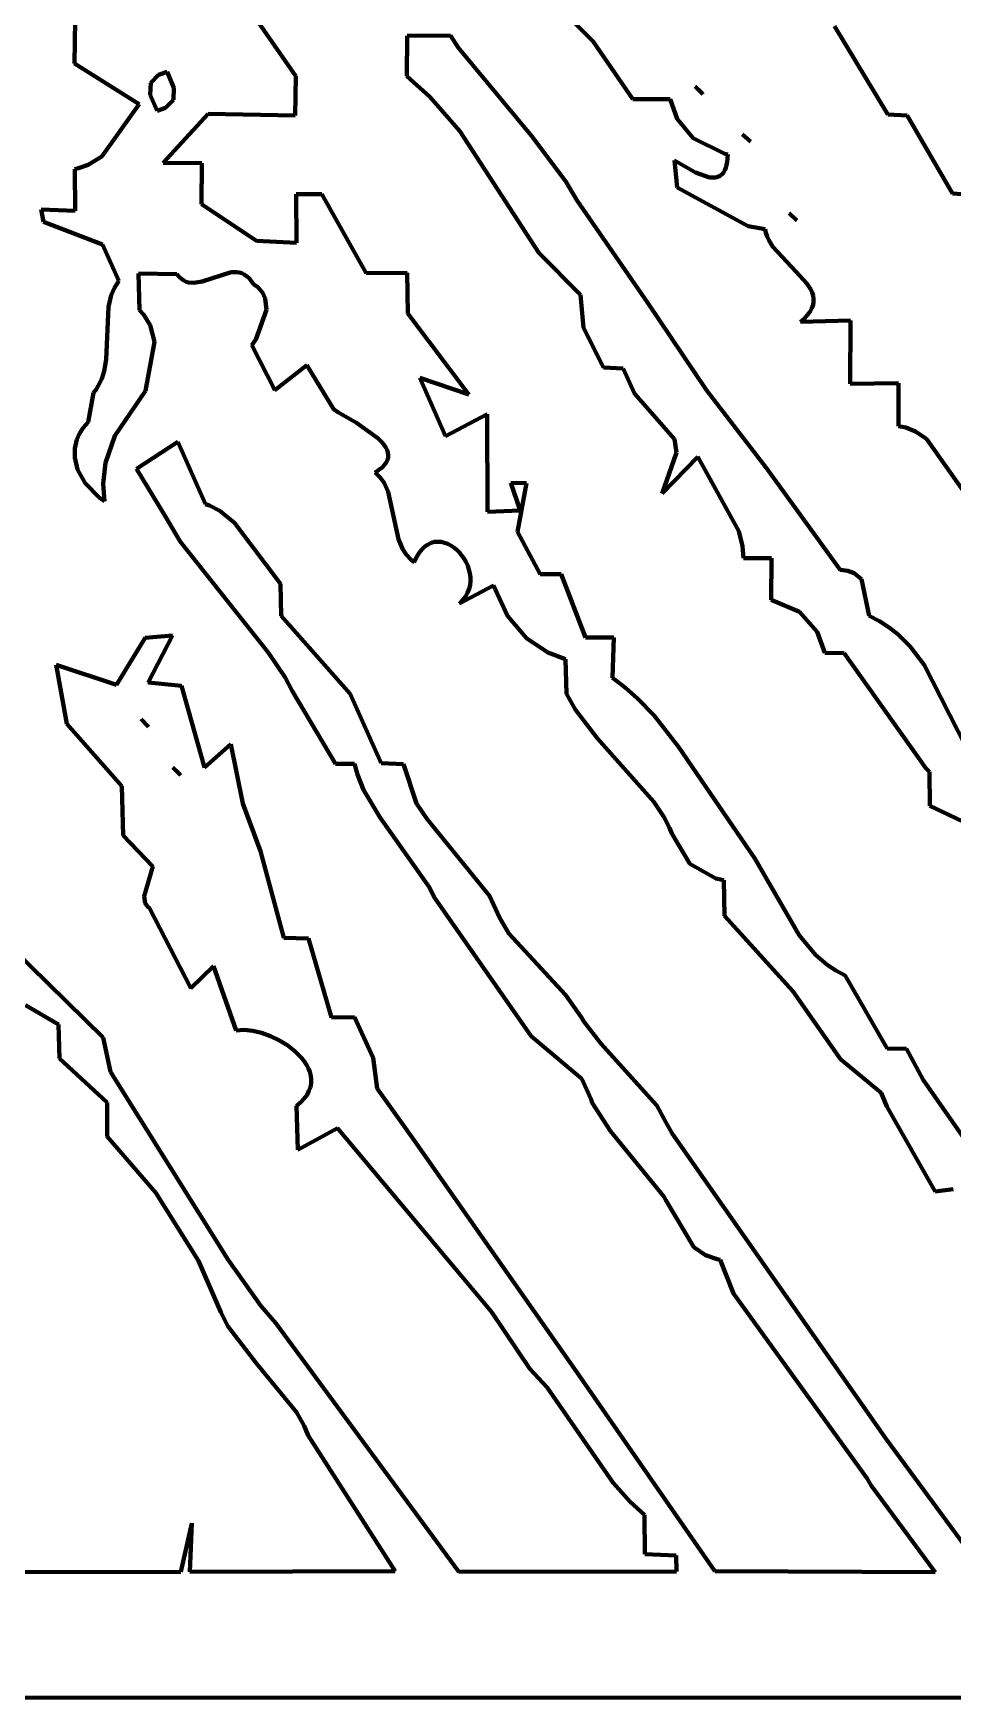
# Model space of a CAD drawing. Header units: millimetres. Extents: x 0 to 6.58, y 0 to 6.88.
# Drawn here: x 1.297 to 2.104, y 0 to 1.461 of the extents above; entities that cross this region are included whole.
import ezdxf

# ---------------------------------------------------------------- set-up
doc = ezdxf.new("R2010")
doc.units = ezdxf.units.MM
doc.layers.add('color#020202ff', color=7, linetype='CONTINUOUS', lineweight=100)
doc.layers.add('color#ffffffff', color=7, linetype='CONTINUOUS', lineweight=100)

msp = doc.modelspace()

# ---------------------------------------------------------------- linework, layer by layer
at = {"layer": 'color#020202ff'}
for p, q in [((1.3339, 1.4915), (1.333, 1.4342)), ((1.7641, 1.4775), (1.7882, 1.4534)), ((1.5272, 1.423), (1.4943, 1.4702)), ((2.0465, 1.3892), (1.9998, 1.467)), ((1.6248, 1.4585), (1.6246, 1.4229)), ((1.6628, 1.4588), (1.6248, 1.4585)), ((1.6695, 1.4481), (1.6628, 1.4588)), ((1.7339, 1.3705), (1.6695, 1.4481)), ((1.7882, 1.4534), (1.8229, 1.4027)), ((1.333, 1.4342), (1.3896, 1.3985)), ((1.3994, 1.4065), (1.3998, 1.417)), ((1.3998, 1.417), (1.4067, 1.4241)), ((1.4067, 1.4241), (1.4142, 1.4267)), ((1.4142, 1.4267), (1.4202, 1.4128)), ((1.5266, 1.3884), (1.5272, 1.423)), ((1.6246, 1.4229), (1.6446, 1.4048)), ((1.4054, 1.3926), (1.3994, 1.4065)), ((1.4197, 1.4023), (1.4129, 1.3952)), ((1.4202, 1.4128), (1.4197, 1.4023)), ((1.6446, 1.4048), (1.6711, 1.3748)), ((1.8229, 1.4027), (1.8556, 1.4029)), ((1.8556, 1.4029), (1.8618, 1.3855)), ((1.8775, 1.414), (1.8844, 1.4073)), ((1.8828, 1.4088), (1.8775, 1.414)), ((1.8844, 1.4073), (1.8828, 1.4088)), ((1.3896, 1.3985), (1.3569, 1.3524)), ((1.4129, 1.3952), (1.4054, 1.3926)), ((1.4106, 1.3469), (1.4501, 1.3899)), ((1.4501, 1.3899), (1.5266, 1.3884)), ((2.0636, 1.3886), (2.0465, 1.3892)), ((2.1033, 1.3199), (2.0636, 1.3886)), ((1.6711, 1.3748), (1.7404, 1.268)), ((1.8618, 1.3855), (1.8759, 1.3685)), ((1.7642, 1.3306), (1.7339, 1.3705)), ((1.8759, 1.3685), (1.9035, 1.3549)), ((1.9192, 1.3719), (1.926, 1.3656)), ((1.9245, 1.367), (1.9192, 1.3719)), ((1.926, 1.3656), (1.9245, 1.367)), ((1.3448, 1.3451), (1.3364, 1.3422)), ((1.3569, 1.3524), (1.3448, 1.3451)), ((1.4447, 1.3465), (1.4106, 1.3469)), ((1.4444, 1.3108), (1.4447, 1.3465)), ((1.8778, 1.3383), (1.8594, 1.349)), ((1.8594, 1.349), (1.8617, 1.3253)), ((1.9035, 1.3549), (1.9061, 1.3542)), ((1.9052, 1.345), (1.9045, 1.3426)), ((1.9057, 1.3477), (1.9052, 1.345)), ((1.906, 1.3508), (1.9057, 1.3477)), ((1.9061, 1.3542), (1.906, 1.3508)), ((1.3364, 1.3422), (1.3333, 1.3415)), ((1.3333, 1.3415), (1.3336, 1.3048)), ((1.7736, 1.3142), (1.7642, 1.3306)), ((1.8902, 1.3341), (1.8778, 1.3383)), ((1.8956, 1.3341), (1.8902, 1.3341)), ((1.8988, 1.3352), (1.8956, 1.3341)), ((1.9015, 1.3373), (1.8988, 1.3352)), ((1.9026, 1.3388), (1.9015, 1.3373)), ((1.9036, 1.3405), (1.9026, 1.3388)), ((1.9045, 1.3426), (1.9036, 1.3405)), ((1.5499, 1.3195), (1.5274, 1.3193)), ((1.5274, 1.3193), (1.5277, 1.2768)), ((1.5888, 1.25), (1.5499, 1.3195)), ((1.8617, 1.3253), (1.9242, 1.2913)), ((2.1233, 1.3186), (2.1033, 1.3199)), ((1.3336, 1.3048), (1.3037, 1.306)), ((1.3037, 1.306), (1.3058, 1.2952)), ((1.4927, 1.2786), (1.4444, 1.3108)), ((1.8357, 1.2243), (1.7736, 1.3142)), ((1.9601, 1.3028), (1.9669, 1.2962)), ((1.9654, 1.2977), (1.9601, 1.3028)), ((1.3058, 1.2952), (1.3574, 1.2752)), ((1.9242, 1.2913), (1.9391, 1.2888)), ((1.9391, 1.2888), (1.9397, 1.2855)), ((1.9397, 1.2855), (1.9407, 1.2823)), ((1.9669, 1.2962), (1.9654, 1.2977)), ((1.3574, 1.2752), (1.3718, 1.2434)), ((1.5277, 1.2768), (1.4927, 1.2786)), ((1.9407, 1.2823), (1.9421, 1.2792)), ((1.9421, 1.2792), (1.9457, 1.2733)), ((1.9457, 1.2733), (1.9662, 1.2514)), ((1.7404, 1.268), (1.777, 1.2311)), ((1.3718, 1.2434), (1.3679, 1.2372)), ((1.39, 1.2176), (1.3891, 1.2498)), ((1.3891, 1.2498), (1.4228, 1.2493)), ((1.4228, 1.2493), (1.4247, 1.247)), ((1.4247, 1.247), (1.4267, 1.2451)), ((1.4267, 1.2451), (1.4288, 1.2436)), ((1.4288, 1.2436), (1.4309, 1.2426)), ((1.4309, 1.2426), (1.4331, 1.2419)), ((1.4331, 1.2419), (1.4377, 1.2415)), ((1.4377, 1.2415), (1.445, 1.2428)), ((1.445, 1.2428), (1.4703, 1.2509)), ((1.4703, 1.2509), (1.4751, 1.2511)), ((1.4751, 1.2511), (1.4774, 1.2507)), ((1.4774, 1.2507), (1.4797, 1.25)), ((1.4797, 1.25), (1.4819, 1.249)), ((1.4819, 1.249), (1.484, 1.2475)), ((1.484, 1.2475), (1.4861, 1.2456)), ((1.4861, 1.2456), (1.488, 1.2433)), ((1.488, 1.2433), (1.4899, 1.2404)), ((1.6248, 1.2503), (1.5888, 1.25)), ((1.6255, 1.2147), (1.6248, 1.2503)), ((1.9662, 1.2514), (1.9756, 1.241)), ((1.3651, 1.2307), (1.3627, 1.2206)), ((1.3679, 1.2372), (1.3651, 1.2307)), ((1.4899, 1.2404), (1.4937, 1.2378)), ((1.4937, 1.2378), (1.4978, 1.2331)), ((1.4978, 1.2331), (1.5003, 1.2278)), ((1.5003, 1.2278), (1.5014, 1.2178)), ((1.777, 1.2311), (1.7795, 1.202)), ((1.9756, 1.241), (1.979, 1.2357)), ((1.979, 1.2357), (1.9802, 1.2331)), ((1.9802, 1.2331), (1.9811, 1.2304)), ((1.9811, 1.2304), (1.9815, 1.2277)), ((1.9815, 1.2277), (1.9815, 1.225)), ((1.3627, 1.2206), (1.3608, 1.1744)), ((1.3937, 1.2134), (1.39, 1.2176)), ((1.3992, 1.2045), (1.3937, 1.2134)), ((1.5014, 1.2178), (1.4919, 1.1918)), ((1.6791, 1.1437), (1.6255, 1.2147)), ((1.8875, 1.1474), (1.8357, 1.2243)), ((1.9762, 1.2135), (1.9734, 1.2104)), ((1.9784, 1.2164), (1.9762, 1.2135)), ((1.98, 1.2193), (1.9784, 1.2164)), ((1.981, 1.2222), (1.98, 1.2193)), ((1.9815, 1.225), (1.981, 1.2222)), ((1.4031, 1.1899), (1.3992, 1.2045)), ((1.7795, 1.202), (1.7971, 1.1672)), ((1.9734, 1.2104), (1.9699, 1.2073)), ((1.9699, 1.2073), (2.0138, 1.2086)), ((2.0138, 1.2086), (2.0136, 1.1529)), ((1.3952, 1.1469), (1.4031, 1.1899)), ((1.4919, 1.1918), (1.4885, 1.1869)), ((1.4885, 1.1869), (1.5086, 1.1475)), ((1.3608, 1.1744), (1.3591, 1.1641)), ((1.5086, 1.1475), (1.5368, 1.1695)), ((1.5368, 1.1695), (1.5606, 1.1304)), ((1.3569, 1.1575), (1.3538, 1.1511)), ((1.3591, 1.1641), (1.3569, 1.1575)), ((1.6584, 1.1071), (1.636, 1.1583)), ((1.636, 1.1583), (1.6791, 1.1437)), ((1.7971, 1.1672), (1.8145, 1.1664)), ((1.8145, 1.1664), (1.8243, 1.1445)), ((1.3496, 1.1451), (1.3449, 1.1194)), ((1.3518, 1.1481), (1.3496, 1.1451)), ((1.3538, 1.1511), (1.3518, 1.1481)), ((1.3683, 1.1073), (1.3952, 1.1469)), ((1.8243, 1.1445), (1.8595, 1.1043)), ((1.9401, 1.0789), (1.8875, 1.1474)), ((2.0136, 1.1529), (2.056, 1.1535)), ((2.056, 1.1535), (2.0561, 1.1159)), ((1.5606, 1.1304), (1.5645, 1.1279)), ((1.5645, 1.1279), (1.5803, 1.1187)), ((1.695, 1.1263), (1.6584, 1.1071)), ((1.6952, 1.0407), (1.695, 1.1263)), ((1.3406, 1.1145), (1.3373, 1.1094)), ((1.3449, 1.1194), (1.3406, 1.1145)), ((1.5803, 1.1187), (1.5992, 1.1054)), ((2.0561, 1.1159), (2.0625, 1.1146)), ((2.0625, 1.1146), (2.071, 1.1113)), ((2.071, 1.1113), (2.0805, 1.1048)), ((1.3349, 1.1041), (1.3331, 1.0962)), ((1.3331, 1.0962), (1.3331, 1.0882)), ((1.3373, 1.1094), (1.3349, 1.1041)), ((1.3602, 1.0836), (1.3683, 1.1073)), ((1.4236, 1.1021), (1.3873, 1.0784)), ((1.448, 1.0474), (1.4236, 1.1021)), ((1.5992, 1.1054), (1.6032, 1.1012)), ((1.6032, 1.1012), (1.6062, 1.097)), ((1.6062, 1.097), (1.6073, 1.0948)), ((1.8595, 1.1043), (1.8613, 1.0926)), ((2.0805, 1.1048), (2.113, 1.0589)), ((1.3331, 1.0882), (1.3356, 1.0779)), ((1.3582, 1.0653), (1.3602, 1.0836)), ((1.6049, 1.0818), (1.6028, 1.0796)), ((1.6065, 1.084), (1.6049, 1.0818)), ((1.6075, 1.0861), (1.6065, 1.084)), ((1.6073, 1.0948), (1.6079, 1.0927)), ((1.6081, 1.0883), (1.6075, 1.0861)), ((1.6079, 1.0927), (1.6082, 1.0905)), ((1.6082, 1.0905), (1.6081, 1.0883)), ((1.8613, 1.0926), (1.8485, 1.0567)), ((1.8485, 1.0567), (1.8798, 1.089)), ((1.8798, 1.089), (1.916, 1.0236)), ((1.3356, 1.0779), (1.3423, 1.0658)), ((1.3873, 1.0784), (1.4121, 1.0373)), ((1.6001, 1.0775), (1.5969, 1.0753)), ((1.5969, 1.0753), (1.6012, 1.0709)), ((1.6028, 1.0796), (1.6001, 1.0775)), ((1.6012, 1.0709), (1.6046, 1.066)), ((2.0049, 0.9898), (1.9401, 1.0789)), ((1.3423, 1.0658), (1.3545, 1.0533)), ((1.3545, 1.0533), (1.3593, 1.0499)), ((1.3593, 1.0499), (1.3582, 1.0653)), ((1.6046, 1.066), (1.6082, 1.0581)), ((1.6082, 1.0581), (1.6171, 1.0166)), ((1.7295, 1.0657), (1.7158, 1.0661)), ((1.7158, 1.0661), (1.724, 1.0418)), ((1.7218, 1.023), (1.7295, 1.0657)), ((1.4121, 1.0373), (1.4256, 1.0147)), ((1.4514, 1.0462), (1.448, 1.0474)), ((1.4605, 1.0415), (1.4514, 1.0462)), ((1.4733, 1.0311), (1.4605, 1.0415)), ((1.724, 1.0418), (1.6952, 1.0407)), ((1.5136, 0.9774), (1.4733, 1.0311)), ((1.7415, 0.9861), (1.7218, 1.023)), ((1.916, 1.0236), (1.9192, 1.0105)), ((1.4256, 1.0147), (1.5033, 0.917)), ((1.6171, 1.0166), (1.6207, 1.0083)), ((1.6207, 1.0083), (1.624, 1.0032)), ((1.6378, 1.0077), (1.6404, 1.0102)), ((1.6404, 1.0102), (1.6432, 1.0121)), ((1.6432, 1.0121), (1.646, 1.0134)), ((1.646, 1.0134), (1.6489, 1.0142)), ((1.6489, 1.0142), (1.6518, 1.0144)), ((1.6518, 1.0144), (1.6547, 1.0142)), ((1.6547, 1.0142), (1.6576, 1.0136)), ((1.6576, 1.0136), (1.6605, 1.0126)), ((1.6605, 1.0126), (1.6632, 1.0111)), ((1.6632, 1.0111), (1.6659, 1.0094)), ((1.6659, 1.0094), (1.6684, 1.0073)), ((1.9192, 1.0105), (1.92, 0.9999)), ((1.624, 1.0032), (1.6284, 0.9986)), ((1.6284, 0.9986), (1.631, 0.9964)), ((1.631, 0.9964), (1.6331, 1.0009)), ((1.6331, 1.0009), (1.6354, 1.0046)), ((1.6354, 1.0046), (1.6378, 1.0077)), ((1.6684, 1.0073), (1.6708, 1.0049)), ((1.6708, 1.0049), (1.6749, 0.9995)), ((1.6749, 0.9995), (1.6766, 0.9965)), ((1.6766, 0.9965), (1.678, 0.9934)), ((1.678, 0.9934), (1.6791, 0.9901)), ((1.92, 0.9999), (1.9446, 0.9999)), ((1.9446, 0.9999), (1.9444, 0.9635)), ((1.6791, 0.9901), (1.6799, 0.9867)), ((1.6799, 0.9867), (1.6804, 0.9833)), ((1.6804, 0.9798), (1.68, 0.9764)), ((1.6804, 0.9833), (1.6804, 0.9798)), ((1.7601, 0.9861), (1.7415, 0.9861)), ((1.7814, 0.9305), (1.7601, 0.9861)), ((2.0116, 0.9889), (2.0049, 0.9898)), ((2.017, 0.9869), (2.0116, 0.9889)), ((2.0234, 0.9815), (2.017, 0.9869)), ((2.0302, 0.9493), (2.0234, 0.9815)), ((1.5143, 0.9494), (1.5136, 0.9774)), ((1.6709, 0.9603), (1.7006, 0.976)), ((1.6761, 0.9664), (1.6737, 0.9633)), ((1.6779, 0.9696), (1.6761, 0.9664)), ((1.6792, 0.973), (1.6779, 0.9696)), ((1.68, 0.9764), (1.6792, 0.973)), ((1.7006, 0.976), (1.7129, 0.9493)), ((1.5748, 0.881), (1.5143, 0.9494)), ((1.6737, 0.9633), (1.6709, 0.9603)), ((1.9444, 0.9635), (1.969, 0.9528)), ((1.969, 0.9528), (1.9845, 0.9355)), ((1.7129, 0.9493), (1.7297, 0.9299)), ((1.9845, 0.9355), (1.9914, 0.9168)), ((2.0394, 0.9447), (2.0302, 0.9493)), ((2.0479, 0.9393), (2.0394, 0.9447)), ((2.0557, 0.9331), (2.0479, 0.9393)), ((1.3948, 0.9301), (1.3699, 0.8888)), ((1.4188, 0.9321), (1.3948, 0.9301)), ((1.3977, 0.8908), (1.4188, 0.9321)), ((1.7297, 0.9299), (1.7484, 0.9173)), ((1.8062, 0.9304), (1.7814, 0.9305)), ((1.8051, 0.8949), (1.8062, 0.9304)), ((2.0662, 0.9225), (2.0557, 0.9331)), ((2.0785, 0.9064), (2.0662, 0.9225)), ((1.3699, 0.8888), (1.3167, 0.9063)), ((1.3167, 0.9063), (1.3263, 0.8546)), ((1.5033, 0.917), (1.5177, 0.8952)), ((1.7484, 0.9173), (1.7638, 0.9113)), ((1.7638, 0.9113), (1.7646, 0.881)), ((1.9914, 0.9168), (2.0084, 0.9165)), ((2.0084, 0.9165), (2.0799, 0.8156)), ((2.1158, 0.8335), (2.0785, 0.9064)), ((1.5177, 0.8952), (1.524, 0.8837)), ((1.8165, 0.8862), (1.8051, 0.8949)), ((1.4268, 0.888), (1.3977, 0.8908)), ((1.4471, 0.8162), (1.4268, 0.888)), ((1.524, 0.8837), (1.562, 0.8194)), ((1.6019, 0.82), (1.5748, 0.881)), ((1.7646, 0.881), (1.7726, 0.867)), ((1.827, 0.8769), (1.8165, 0.8862)), ((1.8415, 0.8618), (1.827, 0.8769)), ((1.7726, 0.867), (1.792, 0.8418)), ((1.863, 0.8345), (1.8415, 0.8618)), ((1.3263, 0.8546), (1.3746, 0.8)), ((1.3914, 0.8587), (1.398, 0.8519)), ((1.3965, 0.8534), (1.3914, 0.8587)), ((1.398, 0.8519), (1.3965, 0.8534)), ((1.4701, 0.8368), (1.4471, 0.8162)), ((1.4807, 0.7847), (1.4701, 0.8368)), ((1.792, 0.8418), (1.8414, 0.7862)), ((1.9299, 0.7365), (1.863, 0.8345)), ((1.562, 0.8194), (1.5786, 0.8195)), ((1.5786, 0.8195), (1.5812, 0.8101)), ((1.6217, 0.8193), (1.6019, 0.82)), ((1.6329, 0.7847), (1.6217, 0.8193)), ((1.4191, 0.8163), (1.426, 0.8097)), ((1.4245, 0.8112), (1.4191, 0.8163)), ((1.426, 0.8097), (1.4245, 0.8112)), ((1.5812, 0.8101), (1.5865, 0.7968)), ((2.0799, 0.8156), (2.0832, 0.8126)), ((2.0832, 0.8126), (2.0835, 0.7828)), ((1.3746, 0.8), (1.3755, 0.7566)), ((1.5865, 0.7968), (1.6008, 0.7726)), ((1.496, 0.743), (1.4807, 0.7847)), ((1.6425, 0.7711), (1.6329, 0.7847)), ((1.8414, 0.7862), (1.85, 0.7729)), ((2.0835, 0.7828), (2.1119, 0.7691)), ((1.6008, 0.7726), (1.6444, 0.7111)), ((1.6972, 0.7037), (1.6425, 0.7711)), ((1.85, 0.7729), (1.855, 0.7634)), ((1.855, 0.7634), (1.8571, 0.7584)), ((1.3755, 0.7566), (1.4018, 0.7295)), ((1.8571, 0.7584), (1.873, 0.7318)), ((1.5165, 0.6668), (1.496, 0.743)), ((1.873, 0.7318), (1.8958, 0.7188)), ((1.9688, 0.6692), (1.9299, 0.7365)), ((1.4018, 0.7295), (1.3941, 0.7033)), ((1.8958, 0.7188), (1.9028, 0.7173)), ((1.9028, 0.7173), (1.9032, 0.6862)), ((1.3941, 0.7033), (1.395, 0.6973)), ((1.6444, 0.7111), (1.6485, 0.7026)), ((1.6485, 0.7026), (1.7336, 0.5806)), ((1.7042, 0.6885), (1.6972, 0.7037)), ((1.395, 0.6973), (1.3974, 0.6939)), ((1.3974, 0.6939), (1.3986, 0.6929)), ((1.3986, 0.6929), (1.4351, 0.6226)), ((1.7059, 0.6847), (1.7042, 0.6885)), ((1.7142, 0.6707), (1.7059, 0.6847)), ((1.9032, 0.6862), (1.9633, 0.62)), ((1.3581, 0.5794), (1.2779, 0.6581)), ((1.5382, 0.6662), (1.5165, 0.6668)), ((1.5584, 0.597), (1.5382, 0.6662)), ((1.7637, 0.6169), (1.7142, 0.6707)), ((1.9833, 0.652), (1.9688, 0.6692)), ((1.9934, 0.6432), (1.9833, 0.652)), ((2.0009, 0.6381), (1.9934, 0.6432)), ((1.4351, 0.6226), (1.4549, 0.6421)), ((1.4549, 0.6421), (1.4749, 0.5855)), ((2.0091, 0.6337), (2.0009, 0.6381)), ((2.046, 0.5696), (2.0091, 0.6337)), ((1.7779, 0.597), (1.7637, 0.6169)), ((1.9633, 0.62), (2.0052, 0.5604)), ((1.2898, 0.6077), (1.319, 0.5907)), ((1.319, 0.5907), (1.3198, 0.561)), ((1.4749, 0.5855), (1.4783, 0.5859)), ((1.4783, 0.5859), (1.4818, 0.586)), ((1.4818, 0.586), (1.4893, 0.5852)), ((1.4893, 0.5852), (1.4971, 0.5834)), ((1.5785, 0.5973), (1.5584, 0.597)), ((1.5951, 0.5614), (1.5785, 0.5973)), ((1.78, 0.5935), (1.7779, 0.597)), ((1.7948, 0.574), (1.78, 0.5935)), ((1.3646, 0.5492), (1.3581, 0.5794)), ((1.4971, 0.5834), (1.505, 0.5805)), ((1.505, 0.5805), (1.5127, 0.5768)), ((1.5127, 0.5768), (1.52, 0.5724)), ((1.52, 0.5724), (1.5265, 0.5672)), ((1.7336, 0.5806), (1.778, 0.543)), ((1.844, 0.5197), (1.7948, 0.574)), ((1.3198, 0.561), (1.3616, 0.5222)), ((1.5265, 0.5672), (1.5321, 0.5616)), ((1.5321, 0.5616), (1.5345, 0.5586)), ((1.5345, 0.5586), (1.5365, 0.5555)), ((1.5365, 0.5555), (1.5382, 0.5523)), ((1.5984, 0.5347), (1.5951, 0.5614)), ((2.0052, 0.5604), (2.0409, 0.5307)), ((2.0629, 0.5694), (2.046, 0.5696)), ((2.0776, 0.5422), (2.0629, 0.5694)), ((1.4677, 0.3843), (1.3646, 0.5492)), ((1.5382, 0.5523), (1.5394, 0.5491)), ((1.5394, 0.5491), (1.5403, 0.5458)), ((1.5403, 0.5458), (1.5407, 0.5425)), ((1.5407, 0.5425), (1.5406, 0.5392)), ((1.778, 0.543), (1.7863, 0.525)), ((2.1451, 0.4455), (2.0776, 0.5422)), ((1.5346, 0.5258), (1.5315, 0.5226)), ((1.537, 0.5291), (1.5346, 0.5258)), ((1.5387, 0.5325), (1.537, 0.5291)), ((1.5399, 0.5358), (1.5387, 0.5325)), ((1.5406, 0.5392), (1.5399, 0.5358)), ((1.6291, 0.4917), (1.5984, 0.5347)), ((2.0409, 0.5307), (2.0459, 0.5189)), ((1.3616, 0.5222), (1.3616, 0.4926)), ((1.5315, 0.5226), (1.5278, 0.5194)), ((1.5278, 0.5194), (1.5289, 0.4809)), ((1.7863, 0.525), (1.7871, 0.5221)), ((1.7871, 0.5221), (1.8032, 0.4973)), ((1.8517, 0.5052), (1.844, 0.5197)), ((2.0459, 0.5189), (2.0881, 0.4442)), ((1.5289, 0.4809), (1.5636, 0.4999)), ((1.5636, 0.4999), (1.6988, 0.3385)), ((1.8032, 0.4973), (1.8501, 0.4399)), ((1.8575, 0.4951), (1.8517, 0.5052)), ((1.3616, 0.4926), (1.4044, 0.4431)), ((1.7737, 0.2858), (1.6291, 0.4917)), ((2.0455, 0.2267), (1.8575, 0.4951)), ((1.4044, 0.4431), (1.4416, 0.3834)), ((1.8501, 0.4399), (1.8518, 0.4366)), ((2.0881, 0.4442), (2.1039, 0.4464)), ((1.8518, 0.4366), (1.8764, 0.3954)), ((1.8764, 0.3954), (1.8867, 0.3884)), ((1.4416, 0.3834), (1.4612, 0.3384)), ((1.4963, 0.3439), (1.4677, 0.3843)), ((1.8867, 0.3884), (1.8968, 0.3848)), ((1.8968, 0.3848), (1.8996, 0.3843)), ((1.8996, 0.3843), (1.9112, 0.3548)), ((1.9112, 0.3548), (2.0284, 0.1925)), ((1.4612, 0.3384), (1.4675, 0.326)), ((1.5097, 0.3288), (1.4963, 0.3439)), ((1.6988, 0.3385), (1.7324, 0.2887)), ((1.4675, 0.326), (1.4927, 0.2932)), ((1.6703, 0.1106), (1.5097, 0.3288)), ((1.4927, 0.2932), (1.5277, 0.2507)), ((1.7324, 0.2887), (1.7477, 0.2721)), ((1.8949, 0.1111), (1.7737, 0.2858)), ((1.7477, 0.2721), (1.8055, 0.1887)), ((1.5277, 0.2507), (1.5344, 0.2386)), ((1.5344, 0.2386), (1.538, 0.23)), ((1.538, 0.23), (1.6142, 0.1111)), ((2.1307, 0.1111), (2.0455, 0.2267)), ((2.0284, 0.1925), (2.0319, 0.1862)), ((1.8055, 0.1887), (1.8204, 0.1718)), ((2.0319, 0.1862), (2.0883, 0.1101)), ((1.8204, 0.1718), (1.8331, 0.1604)), ((1.4358, 0.1531), (1.4261, 0.1105)), ((1.4341, 0.1105), (1.4358, 0.1531)), ((1.8331, 0.1604), (1.8335, 0.1261)), ((1.8335, 0.1261), (1.861, 0.1249)), ((1.861, 0.1249), (1.8613, 0.1109)), ((1.4261, 0.1105), (1.2617, 0.1103)), ((1.6142, 0.1111), (1.4341, 0.1105)), ((1.8613, 0.1109), (1.6703, 0.1106)), ((2.0883, 0.1101), (1.8949, 0.1111))]:
    msp.add_line(p, q, dxfattribs=at)
at = {"layer": 'color#ffffffff'}
for p, q in [((1.333, 1.4342), (1.3339, 1.4915)), ((1.7882, 1.4534), (1.7641, 1.4775)), ((1.4943, 1.4702), (1.5272, 1.423)), ((1.9998, 1.467), (2.0465, 1.3892)), ((1.6246, 1.4229), (1.6248, 1.4585)), ((1.6248, 1.4585), (1.6628, 1.4588)), ((1.6628, 1.4588), (1.6695, 1.4481)), ((1.6695, 1.4481), (1.7339, 1.3705)), ((1.8229, 1.4027), (1.7882, 1.4534)), ((1.3896, 1.3985), (1.333, 1.4342)), ((1.3998, 1.417), (1.3994, 1.4065)), ((1.4067, 1.4241), (1.3998, 1.417)), ((1.4142, 1.4267), (1.4067, 1.4241)), ((1.4202, 1.4128), (1.4142, 1.4267)), ((1.5272, 1.423), (1.5266, 1.3884)), ((1.6446, 1.4048), (1.6246, 1.4229)), ((1.3994, 1.4065), (1.4054, 1.3926)), ((1.4129, 1.3952), (1.4197, 1.4023)), ((1.4197, 1.4023), (1.4202, 1.4128)), ((1.6711, 1.3748), (1.6446, 1.4048)), ((1.8556, 1.4029), (1.8229, 1.4027)), ((1.8618, 1.3855), (1.8556, 1.4029)), ((1.8775, 1.414), (1.8828, 1.4088)), ((1.8844, 1.4073), (1.8775, 1.414)), ((1.8828, 1.4088), (1.8844, 1.4073)), ((1.3569, 1.3524), (1.3896, 1.3985)), ((1.4054, 1.3926), (1.4129, 1.3952)), ((1.4501, 1.3899), (1.4106, 1.3469)), ((1.5266, 1.3884), (1.4501, 1.3899)), ((2.0465, 1.3892), (2.0636, 1.3886)), ((2.0636, 1.3886), (2.1033, 1.3199)), ((1.7404, 1.268), (1.6711, 1.3748)), ((1.8759, 1.3685), (1.8618, 1.3855)), ((1.7339, 1.3705), (1.7642, 1.3306)), ((1.9035, 1.3549), (1.8759, 1.3685)), ((1.9192, 1.3719), (1.9245, 1.367)), ((1.926, 1.3656), (1.9192, 1.3719)), ((1.9245, 1.367), (1.926, 1.3656)), ((1.3364, 1.3422), (1.3448, 1.3451)), ((1.3448, 1.3451), (1.3569, 1.3524)), ((1.4106, 1.3469), (1.4447, 1.3465)), ((1.4447, 1.3465), (1.4444, 1.3108)), ((1.8617, 1.3253), (1.8594, 1.349)), ((1.8594, 1.349), (1.8778, 1.3383)), ((1.9061, 1.3542), (1.9035, 1.3549)), ((1.9045, 1.3426), (1.9052, 1.345)), ((1.9052, 1.345), (1.9057, 1.3477)), ((1.9057, 1.3477), (1.906, 1.3508)), ((1.906, 1.3508), (1.9061, 1.3542)), ((1.3333, 1.3415), (1.3364, 1.3422)), ((1.3336, 1.3048), (1.3333, 1.3415)), ((1.7642, 1.3306), (1.7736, 1.3142)), ((1.8778, 1.3383), (1.8902, 1.3341)), ((1.8902, 1.3341), (1.8956, 1.3341)), ((1.8956, 1.3341), (1.8988, 1.3352)), ((1.8988, 1.3352), (1.9015, 1.3373)), ((1.9015, 1.3373), (1.9026, 1.3388)), ((1.9026, 1.3388), (1.9036, 1.3405)), ((1.9036, 1.3405), (1.9045, 1.3426)), ((1.5274, 1.3193), (1.5499, 1.3195)), ((1.5277, 1.2768), (1.5274, 1.3193)), ((1.5499, 1.3195), (1.5888, 1.25)), ((1.9242, 1.2913), (1.8617, 1.3253)), ((2.1033, 1.3199), (2.1233, 1.3186)), ((1.3058, 1.2952), (1.3037, 1.306)), ((1.3037, 1.306), (1.3336, 1.3048)), ((1.4444, 1.3108), (1.4927, 1.2786)), ((1.7736, 1.3142), (1.8357, 1.2243)), ((1.9601, 1.3028), (1.9654, 1.2977)), ((1.9669, 1.2962), (1.9601, 1.3028)), ((1.3574, 1.2752), (1.3058, 1.2952)), ((1.9391, 1.2888), (1.9242, 1.2913)), ((1.9397, 1.2855), (1.9391, 1.2888)), ((1.9407, 1.2823), (1.9397, 1.2855)), ((1.9654, 1.2977), (1.9669, 1.2962)), ((1.3718, 1.2434), (1.3574, 1.2752)), ((1.4927, 1.2786), (1.5277, 1.2768)), ((1.9421, 1.2792), (1.9407, 1.2823)), ((1.9457, 1.2733), (1.9421, 1.2792)), ((1.9662, 1.2514), (1.9457, 1.2733)), ((1.777, 1.2311), (1.7404, 1.268)), ((1.3679, 1.2372), (1.3718, 1.2434)), ((1.4228, 1.2493), (1.3891, 1.2498)), ((1.3891, 1.2498), (1.39, 1.2176)), ((1.4247, 1.247), (1.4228, 1.2493)), ((1.4267, 1.2451), (1.4247, 1.247)), ((1.4288, 1.2436), (1.4267, 1.2451)), ((1.4309, 1.2426), (1.4288, 1.2436)), ((1.4331, 1.2419), (1.4309, 1.2426)), ((1.4377, 1.2415), (1.4331, 1.2419)), ((1.445, 1.2428), (1.4377, 1.2415)), ((1.4703, 1.2509), (1.445, 1.2428)), ((1.4751, 1.2511), (1.4703, 1.2509)), ((1.4774, 1.2507), (1.4751, 1.2511)), ((1.4797, 1.25), (1.4774, 1.2507)), ((1.4819, 1.249), (1.4797, 1.25)), ((1.484, 1.2475), (1.4819, 1.249)), ((1.4861, 1.2456), (1.484, 1.2475)), ((1.488, 1.2433), (1.4861, 1.2456)), ((1.4899, 1.2404), (1.488, 1.2433)), ((1.5888, 1.25), (1.6248, 1.2503)), ((1.6248, 1.2503), (1.6255, 1.2147)), ((1.9756, 1.241), (1.9662, 1.2514)), ((1.3627, 1.2206), (1.3651, 1.2307)), ((1.3651, 1.2307), (1.3679, 1.2372)), ((1.4937, 1.2378), (1.4899, 1.2404)), ((1.4978, 1.2331), (1.4937, 1.2378)), ((1.5003, 1.2278), (1.4978, 1.2331)), ((1.5014, 1.2178), (1.5003, 1.2278)), ((1.7795, 1.202), (1.777, 1.2311)), ((1.979, 1.2357), (1.9756, 1.241)), ((1.9802, 1.2331), (1.979, 1.2357)), ((1.9811, 1.2304), (1.9802, 1.2331)), ((1.9815, 1.2277), (1.9811, 1.2304)), ((1.9815, 1.225), (1.9815, 1.2277)), ((1.3608, 1.1744), (1.3627, 1.2206)), ((1.39, 1.2176), (1.3937, 1.2134)), ((1.3937, 1.2134), (1.3992, 1.2045)), ((1.4919, 1.1918), (1.5014, 1.2178)), ((1.6255, 1.2147), (1.6791, 1.1437)), ((1.8357, 1.2243), (1.8875, 1.1474)), ((1.9734, 1.2104), (1.9762, 1.2135)), ((1.9762, 1.2135), (1.9784, 1.2164)), ((1.9784, 1.2164), (1.98, 1.2193)), ((1.98, 1.2193), (1.981, 1.2222)), ((1.981, 1.2222), (1.9815, 1.225)), ((1.3992, 1.2045), (1.4031, 1.1899)), ((1.7971, 1.1672), (1.7795, 1.202)), ((1.9699, 1.2073), (1.9734, 1.2104)), ((2.0138, 1.2086), (1.9699, 1.2073)), ((2.0136, 1.1529), (2.0138, 1.2086)), ((1.4031, 1.1899), (1.3952, 1.1469)), ((1.4885, 1.1869), (1.4919, 1.1918)), ((1.5086, 1.1475), (1.4885, 1.1869)), ((1.3591, 1.1641), (1.3608, 1.1744)), ((1.5368, 1.1695), (1.5086, 1.1475)), ((1.5606, 1.1304), (1.5368, 1.1695)), ((1.3538, 1.1511), (1.3569, 1.1575)), ((1.3569, 1.1575), (1.3591, 1.1641)), ((1.6791, 1.1437), (1.636, 1.1583)), ((1.636, 1.1583), (1.6584, 1.1071)), ((1.8145, 1.1664), (1.7971, 1.1672)), ((1.8243, 1.1445), (1.8145, 1.1664)), ((1.3449, 1.1194), (1.3496, 1.1451)), ((1.3496, 1.1451), (1.3518, 1.1481)), ((1.3518, 1.1481), (1.3538, 1.1511)), ((1.3952, 1.1469), (1.3683, 1.1073)), ((1.8595, 1.1043), (1.8243, 1.1445)), ((1.8875, 1.1474), (1.9401, 1.0789)), ((2.056, 1.1535), (2.0136, 1.1529)), ((2.0561, 1.1159), (2.056, 1.1535)), ((1.5645, 1.1279), (1.5606, 1.1304)), ((1.5803, 1.1187), (1.5645, 1.1279)), ((1.6584, 1.1071), (1.695, 1.1263)), ((1.695, 1.1263), (1.6952, 1.0407)), ((1.3373, 1.1094), (1.3406, 1.1145)), ((1.3406, 1.1145), (1.3449, 1.1194)), ((1.5992, 1.1054), (1.5803, 1.1187)), ((2.0625, 1.1146), (2.0561, 1.1159)), ((2.071, 1.1113), (2.0625, 1.1146)), ((2.0805, 1.1048), (2.071, 1.1113)), ((1.3331, 1.0962), (1.3349, 1.1041)), ((1.3331, 1.0882), (1.3331, 1.0962)), ((1.3349, 1.1041), (1.3373, 1.1094)), ((1.3683, 1.1073), (1.3602, 1.0836)), ((1.3873, 1.0784), (1.4236, 1.1021)), ((1.4236, 1.1021), (1.448, 1.0474)), ((1.6032, 1.1012), (1.5992, 1.1054)), ((1.6062, 1.097), (1.6032, 1.1012)), ((1.6073, 1.0948), (1.6062, 1.097)), ((1.8613, 1.0926), (1.8595, 1.1043)), ((2.113, 1.0589), (2.0805, 1.1048)), ((1.3356, 1.0779), (1.3331, 1.0882)), ((1.3602, 1.0836), (1.3582, 1.0653)), ((1.6028, 1.0796), (1.6049, 1.0818)), ((1.6049, 1.0818), (1.6065, 1.084)), ((1.6065, 1.084), (1.6075, 1.0861)), ((1.6079, 1.0927), (1.6073, 1.0948)), ((1.6075, 1.0861), (1.6081, 1.0883)), ((1.6082, 1.0905), (1.6079, 1.0927)), ((1.6081, 1.0883), (1.6082, 1.0905)), ((1.8485, 1.0567), (1.8613, 1.0926)), ((1.8798, 1.089), (1.8485, 1.0567)), ((1.916, 1.0236), (1.8798, 1.089)), ((1.3423, 1.0658), (1.3356, 1.0779)), ((1.4121, 1.0373), (1.3873, 1.0784)), ((1.5969, 1.0753), (1.6001, 1.0775)), ((1.6012, 1.0709), (1.5969, 1.0753)), ((1.6001, 1.0775), (1.6028, 1.0796)), ((1.6046, 1.066), (1.6012, 1.0709)), ((1.9401, 1.0789), (2.0049, 0.9898)), ((1.3545, 1.0533), (1.3423, 1.0658)), ((1.3593, 1.0499), (1.3545, 1.0533)), ((1.3582, 1.0653), (1.3593, 1.0499)), ((1.6082, 1.0581), (1.6046, 1.066)), ((1.6171, 1.0166), (1.6082, 1.0581)), ((1.724, 1.0418), (1.7158, 1.0661)), ((1.7158, 1.0661), (1.7295, 1.0657)), ((1.7295, 1.0657), (1.7218, 1.023)), ((1.4256, 1.0147), (1.4121, 1.0373)), ((1.448, 1.0474), (1.4514, 1.0462)), ((1.4514, 1.0462), (1.4605, 1.0415)), ((1.4605, 1.0415), (1.4733, 1.0311)), ((1.6952, 1.0407), (1.724, 1.0418)), ((1.4733, 1.0311), (1.5136, 0.9774)), ((1.7218, 1.023), (1.7415, 0.9861)), ((1.9192, 1.0105), (1.916, 1.0236)), ((1.5033, 0.917), (1.4256, 1.0147)), ((1.6207, 1.0083), (1.6171, 1.0166)), ((1.624, 1.0032), (1.6207, 1.0083)), ((1.6404, 1.0102), (1.6378, 1.0077)), ((1.6432, 1.0121), (1.6404, 1.0102)), ((1.646, 1.0134), (1.6432, 1.0121)), ((1.6489, 1.0142), (1.646, 1.0134)), ((1.6518, 1.0144), (1.6489, 1.0142)), ((1.6547, 1.0142), (1.6518, 1.0144)), ((1.6576, 1.0136), (1.6547, 1.0142)), ((1.6605, 1.0126), (1.6576, 1.0136)), ((1.6632, 1.0111), (1.6605, 1.0126)), ((1.6659, 1.0094), (1.6632, 1.0111)), ((1.6684, 1.0073), (1.6659, 1.0094)), ((1.92, 0.9999), (1.9192, 1.0105)), ((1.6284, 0.9986), (1.624, 1.0032)), ((1.631, 0.9964), (1.6284, 0.9986)), ((1.6331, 1.0009), (1.631, 0.9964)), ((1.6354, 1.0046), (1.6331, 1.0009)), ((1.6378, 1.0077), (1.6354, 1.0046)), ((1.6708, 1.0049), (1.6684, 1.0073)), ((1.6749, 0.9995), (1.6708, 1.0049)), ((1.6766, 0.9965), (1.6749, 0.9995)), ((1.678, 0.9934), (1.6766, 0.9965)), ((1.6791, 0.9901), (1.678, 0.9934)), ((1.9446, 0.9999), (1.92, 0.9999)), ((1.9444, 0.9635), (1.9446, 0.9999)), ((1.6799, 0.9867), (1.6791, 0.9901)), ((1.6804, 0.9833), (1.6799, 0.9867)), ((1.68, 0.9764), (1.6804, 0.9798)), ((1.6804, 0.9798), (1.6804, 0.9833)), ((1.7415, 0.9861), (1.7601, 0.9861)), ((1.7601, 0.9861), (1.7814, 0.9305)), ((2.0049, 0.9898), (2.0116, 0.9889)), ((2.0116, 0.9889), (2.017, 0.9869)), ((2.017, 0.9869), (2.0234, 0.9815)), ((2.0234, 0.9815), (2.0302, 0.9493)), ((1.5136, 0.9774), (1.5143, 0.9494)), ((1.7006, 0.976), (1.6709, 0.9603)), ((1.6737, 0.9633), (1.6761, 0.9664)), ((1.6761, 0.9664), (1.6779, 0.9696)), ((1.6779, 0.9696), (1.6792, 0.973)), ((1.6792, 0.973), (1.68, 0.9764)), ((1.7129, 0.9493), (1.7006, 0.976)), ((1.5143, 0.9494), (1.5748, 0.881)), ((1.6709, 0.9603), (1.6737, 0.9633)), ((1.969, 0.9528), (1.9444, 0.9635)), ((1.9845, 0.9355), (1.969, 0.9528)), ((1.7297, 0.9299), (1.7129, 0.9493)), ((1.9914, 0.9168), (1.9845, 0.9355)), ((2.0302, 0.9493), (2.0394, 0.9447)), ((2.0394, 0.9447), (2.0479, 0.9393)), ((2.0479, 0.9393), (2.0557, 0.9331)), ((1.3699, 0.8888), (1.3948, 0.9301)), ((1.3948, 0.9301), (1.4188, 0.9321)), ((1.4188, 0.9321), (1.3977, 0.8908)), ((1.7484, 0.9173), (1.7297, 0.9299)), ((1.7814, 0.9305), (1.8062, 0.9304)), ((1.8062, 0.9304), (1.8051, 0.8949)), ((2.0557, 0.9331), (2.0662, 0.9225)), ((2.0662, 0.9225), (2.0785, 0.9064)), ((1.3263, 0.8546), (1.3167, 0.9063)), ((1.3167, 0.9063), (1.3699, 0.8888)), ((1.5177, 0.8952), (1.5033, 0.917)), ((1.7638, 0.9113), (1.7484, 0.9173)), ((1.7646, 0.881), (1.7638, 0.9113)), ((2.0084, 0.9165), (1.9914, 0.9168)), ((2.0799, 0.8156), (2.0084, 0.9165)), ((2.0785, 0.9064), (2.1158, 0.8335)), ((1.524, 0.8837), (1.5177, 0.8952)), ((1.8051, 0.8949), (1.8165, 0.8862)), ((1.3977, 0.8908), (1.4268, 0.888)), ((1.4268, 0.888), (1.4471, 0.8162)), ((1.562, 0.8194), (1.524, 0.8837)), ((1.5748, 0.881), (1.6019, 0.82)), ((1.7726, 0.867), (1.7646, 0.881)), ((1.8165, 0.8862), (1.827, 0.8769)), ((1.827, 0.8769), (1.8415, 0.8618)), ((1.792, 0.8418), (1.7726, 0.867)), ((1.8415, 0.8618), (1.863, 0.8345)), ((1.3746, 0.8), (1.3263, 0.8546)), ((1.3914, 0.8587), (1.3965, 0.8534)), ((1.398, 0.8519), (1.3914, 0.8587)), ((1.3965, 0.8534), (1.398, 0.8519)), ((1.4471, 0.8162), (1.4701, 0.8368)), ((1.4701, 0.8368), (1.4807, 0.7847)), ((1.8414, 0.7862), (1.792, 0.8418)), ((1.863, 0.8345), (1.9299, 0.7365)), ((1.5786, 0.8195), (1.562, 0.8194)), ((1.5812, 0.8101), (1.5786, 0.8195)), ((1.6019, 0.82), (1.6217, 0.8193)), ((1.6217, 0.8193), (1.6329, 0.7847)), ((1.4191, 0.8163), (1.4245, 0.8112)), ((1.426, 0.8097), (1.4191, 0.8163)), ((1.4245, 0.8112), (1.426, 0.8097)), ((1.5865, 0.7968), (1.5812, 0.8101)), ((2.0832, 0.8126), (2.0799, 0.8156)), ((2.0835, 0.7828), (2.0832, 0.8126)), ((1.3755, 0.7566), (1.3746, 0.8)), ((1.6008, 0.7726), (1.5865, 0.7968)), ((1.4807, 0.7847), (1.496, 0.743)), ((1.6329, 0.7847), (1.6425, 0.7711)), ((1.85, 0.7729), (1.8414, 0.7862)), ((2.1119, 0.7691), (2.0835, 0.7828)), ((1.6444, 0.7111), (1.6008, 0.7726)), ((1.6425, 0.7711), (1.6972, 0.7037)), ((1.855, 0.7634), (1.85, 0.7729)), ((1.8571, 0.7584), (1.855, 0.7634)), ((1.4018, 0.7295), (1.3755, 0.7566)), ((1.873, 0.7318), (1.8571, 0.7584)), ((1.496, 0.743), (1.5165, 0.6668)), ((1.8958, 0.7188), (1.873, 0.7318)), ((1.9299, 0.7365), (1.9688, 0.6692)), ((1.3941, 0.7033), (1.4018, 0.7295)), ((1.9028, 0.7173), (1.8958, 0.7188)), ((1.9032, 0.6862), (1.9028, 0.7173)), ((1.395, 0.6973), (1.3941, 0.7033)), ((1.6485, 0.7026), (1.6444, 0.7111)), ((1.7336, 0.5806), (1.6485, 0.7026)), ((1.6972, 0.7037), (1.7042, 0.6885)), ((1.3974, 0.6939), (1.395, 0.6973)), ((1.3986, 0.6929), (1.3974, 0.6939)), ((1.4351, 0.6226), (1.3986, 0.6929)), ((1.7042, 0.6885), (1.7059, 0.6847)), ((1.7059, 0.6847), (1.7142, 0.6707)), ((1.9633, 0.62), (1.9032, 0.6862)), ((1.2779, 0.6581), (1.3581, 0.5794)), ((1.5165, 0.6668), (1.5382, 0.6662)), ((1.5382, 0.6662), (1.5584, 0.597)), ((1.7142, 0.6707), (1.7637, 0.6169)), ((1.9688, 0.6692), (1.9833, 0.652)), ((1.9833, 0.652), (1.9934, 0.6432)), ((1.9934, 0.6432), (2.0009, 0.6381)), ((1.4549, 0.6421), (1.4351, 0.6226)), ((1.4749, 0.5855), (1.4549, 0.6421)), ((2.0009, 0.6381), (2.0091, 0.6337)), ((2.0091, 0.6337), (2.046, 0.5696)), ((1.7637, 0.6169), (1.7779, 0.597)), ((2.0052, 0.5604), (1.9633, 0.62)), ((1.319, 0.5907), (1.2898, 0.6077)), ((1.3198, 0.561), (1.319, 0.5907)), ((1.4783, 0.5859), (1.4749, 0.5855)), ((1.4818, 0.586), (1.4783, 0.5859)), ((1.4893, 0.5852), (1.4818, 0.586)), ((1.4971, 0.5834), (1.4893, 0.5852)), ((1.5584, 0.597), (1.5785, 0.5973)), ((1.5785, 0.5973), (1.5951, 0.5614)), ((1.7779, 0.597), (1.78, 0.5935)), ((1.78, 0.5935), (1.7948, 0.574)), ((1.3581, 0.5794), (1.3646, 0.5492)), ((1.505, 0.5805), (1.4971, 0.5834)), ((1.5127, 0.5768), (1.505, 0.5805)), ((1.52, 0.5724), (1.5127, 0.5768)), ((1.5265, 0.5672), (1.52, 0.5724)), ((1.778, 0.543), (1.7336, 0.5806)), ((1.7948, 0.574), (1.844, 0.5197)), ((1.3616, 0.5222), (1.3198, 0.561)), ((1.5321, 0.5616), (1.5265, 0.5672)), ((1.5345, 0.5586), (1.5321, 0.5616)), ((1.5365, 0.5555), (1.5345, 0.5586)), ((1.5382, 0.5523), (1.5365, 0.5555)), ((1.5951, 0.5614), (1.5984, 0.5347)), ((2.0409, 0.5307), (2.0052, 0.5604)), ((2.046, 0.5696), (2.0629, 0.5694)), ((2.0629, 0.5694), (2.0776, 0.5422)), ((1.3646, 0.5492), (1.4677, 0.3843)), ((1.5394, 0.5491), (1.5382, 0.5523)), ((1.5403, 0.5458), (1.5394, 0.5491)), ((1.5407, 0.5425), (1.5403, 0.5458)), ((1.5406, 0.5392), (1.5407, 0.5425)), ((1.7863, 0.525), (1.778, 0.543)), ((2.0776, 0.5422), (2.1451, 0.4455)), ((1.5315, 0.5226), (1.5346, 0.5258)), ((1.5346, 0.5258), (1.537, 0.5291)), ((1.537, 0.5291), (1.5387, 0.5325)), ((1.5387, 0.5325), (1.5399, 0.5358)), ((1.5399, 0.5358), (1.5406, 0.5392)), ((1.5984, 0.5347), (1.6291, 0.4917)), ((2.0459, 0.5189), (2.0409, 0.5307)), ((1.3616, 0.4926), (1.3616, 0.5222)), ((1.5278, 0.5194), (1.5315, 0.5226)), ((1.5289, 0.4809), (1.5278, 0.5194)), ((1.7871, 0.5221), (1.7863, 0.525)), ((1.8032, 0.4973), (1.7871, 0.5221)), ((1.844, 0.5197), (1.8517, 0.5052)), ((2.0881, 0.4442), (2.0459, 0.5189)), ((1.5636, 0.4999), (1.5289, 0.4809)), ((1.6988, 0.3385), (1.5636, 0.4999)), ((1.8501, 0.4399), (1.8032, 0.4973)), ((1.8517, 0.5052), (1.8575, 0.4951)), ((1.4044, 0.4431), (1.3616, 0.4926)), ((1.6291, 0.4917), (1.7737, 0.2858)), ((1.8575, 0.4951), (2.0455, 0.2267)), ((1.4416, 0.3834), (1.4044, 0.4431)), ((1.8518, 0.4366), (1.8501, 0.4399)), ((2.1039, 0.4464), (2.0881, 0.4442)), ((1.8764, 0.3954), (1.8518, 0.4366)), ((1.8867, 0.3884), (1.8764, 0.3954)), ((1.4612, 0.3384), (1.4416, 0.3834)), ((1.4677, 0.3843), (1.4963, 0.3439)), ((1.8968, 0.3848), (1.8867, 0.3884)), ((1.8996, 0.3843), (1.8968, 0.3848)), ((1.9112, 0.3548), (1.8996, 0.3843)), ((2.0284, 0.1925), (1.9112, 0.3548)), ((1.4675, 0.326), (1.4612, 0.3384)), ((1.4963, 0.3439), (1.5097, 0.3288)), ((1.7324, 0.2887), (1.6988, 0.3385)), ((1.4927, 0.2932), (1.4675, 0.326)), ((1.5097, 0.3288), (1.6703, 0.1106)), ((1.5277, 0.2507), (1.4927, 0.2932)), ((1.7477, 0.2721), (1.7324, 0.2887)), ((1.7737, 0.2858), (1.8949, 0.1111)), ((1.8055, 0.1887), (1.7477, 0.2721)), ((1.5344, 0.2386), (1.5277, 0.2507)), ((1.538, 0.23), (1.5344, 0.2386)), ((1.6142, 0.1111), (1.538, 0.23)), ((2.0455, 0.2267), (2.1307, 0.1111)), ((2.0319, 0.1862), (2.0284, 0.1925)), ((1.8204, 0.1718), (1.8055, 0.1887)), ((2.0883, 0.1101), (2.0319, 0.1862)), ((1.8331, 0.1604), (1.8204, 0.1718)), ((1.4261, 0.1105), (1.4358, 0.1531)), ((1.4358, 0.1531), (1.4341, 0.1105)), ((1.8335, 0.1261), (1.8331, 0.1604)), ((1.861, 0.1249), (1.8335, 0.1261)), ((1.8613, 0.1109), (1.861, 0.1249)), ((1.2617, 0.1103), (1.4261, 0.1105)), ((1.4341, 0.1105), (1.6142, 0.1111)), ((1.6703, 0.1106), (1.8613, 0.1109)), ((1.8949, 0.1111), (2.0883, 0.1101)), ((6.5833, 0), (0, 0))]:
    msp.add_line(p, q, dxfattribs=at)

doc.saveas('drawing.dxf')
